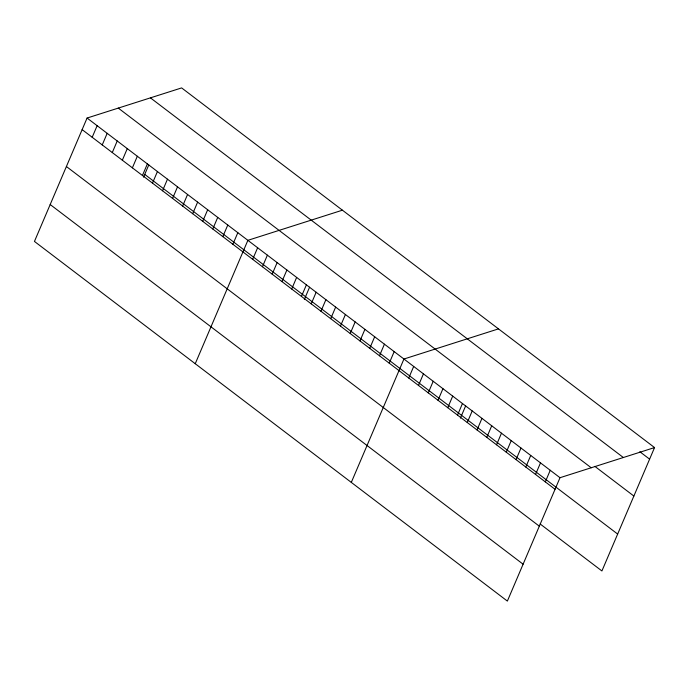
<?xml version="1.0" encoding="UTF-8"?>
<svg xmlns="http://www.w3.org/2000/svg" width="689" height="689" viewBox="0 0 689 689"><rect width="100%" height="100%" fill="white"/><g stroke="black" fill="none" stroke-linecap="round" stroke-linejoin="round"><path stroke-width="1.03" d="M87.081 118.043L34.45 241.434L507.371 601.092L560.002 477.71L654.55 447.566L181.629 87.908L87.081 118.043L560.002 477.71M92.188 137.275L97.132 125.691M102.239 144.914L107.183 133.33M112.29 152.553L117.225 140.969M122.341 160.201L127.276 148.617M132.383 167.84L137.326 156.257M142.434 175.488L147.377 163.904M143.553 177.168L148.79 164.895M152.484 183.128L157.428 171.544M162.535 190.775L167.479 179.183M172.586 198.415L177.529 186.831M182.637 206.054L187.572 194.47M192.687 213.702L197.622 202.118M202.73 221.341L207.673 209.757M212.78 228.989L217.724 217.397M222.831 236.628L227.775 225.045M232.882 244.268L237.826 232.684M195.245 363.714L247.876 240.332L342.424 210.188M252.682 259.331L257.626 247.747M262.44 266.746L267.384 255.163M272.189 274.17L277.133 262.587M281.947 281.586L286.891 270.002M291.705 289.001L296.64 277.417M301.455 296.425L306.398 284.841M304.349 299.448L309.585 287.184M311.213 303.84L316.148 292.257M320.962 311.256L325.906 299.672M330.72 318.68L335.655 307.096M340.469 326.095L345.413 314.511M350.227 333.51L355.162 321.927M359.977 340.926L364.92 329.342M369.735 348.35L374.678 336.766M379.484 355.765L384.428 344.181M389.242 363.181L394.186 351.597M351.304 482.403L403.935 359.021L498.483 328.877M408.749 378.02L413.693 366.436M418.507 385.435L423.442 373.851M428.257 392.859L433.2 381.275M438.015 400.275L442.949 388.691M447.764 407.69L452.707 396.106M457.522 415.114L462.457 403.53M460.416 418.137L465.643 405.873M467.271 422.529L472.215 410.945M477.029 429.945L481.964 418.361M486.779 437.369L491.722 425.776M496.536 444.784L501.48 433.2M506.286 452.199L511.229 440.615M516.044 459.615L520.987 448.031M525.793 467.039L530.737 455.455M535.551 474.454L540.495 462.87M545.309 481.869L550.244 470.286M654.55 447.566L601.919 570.957L540.142 523.976M639.857 451.734L649.606 459.15M150.426 97.855L623.347 457.513M594.857 466.375L633.871 496.046M118.284 108.095L591.205 467.762M144.733 174.395L617.654 534.061M82.137 129.627L555.058 489.293M66.402 166.523L539.323 526.189M50.185 204.538L523.106 564.196"/></g></svg>
